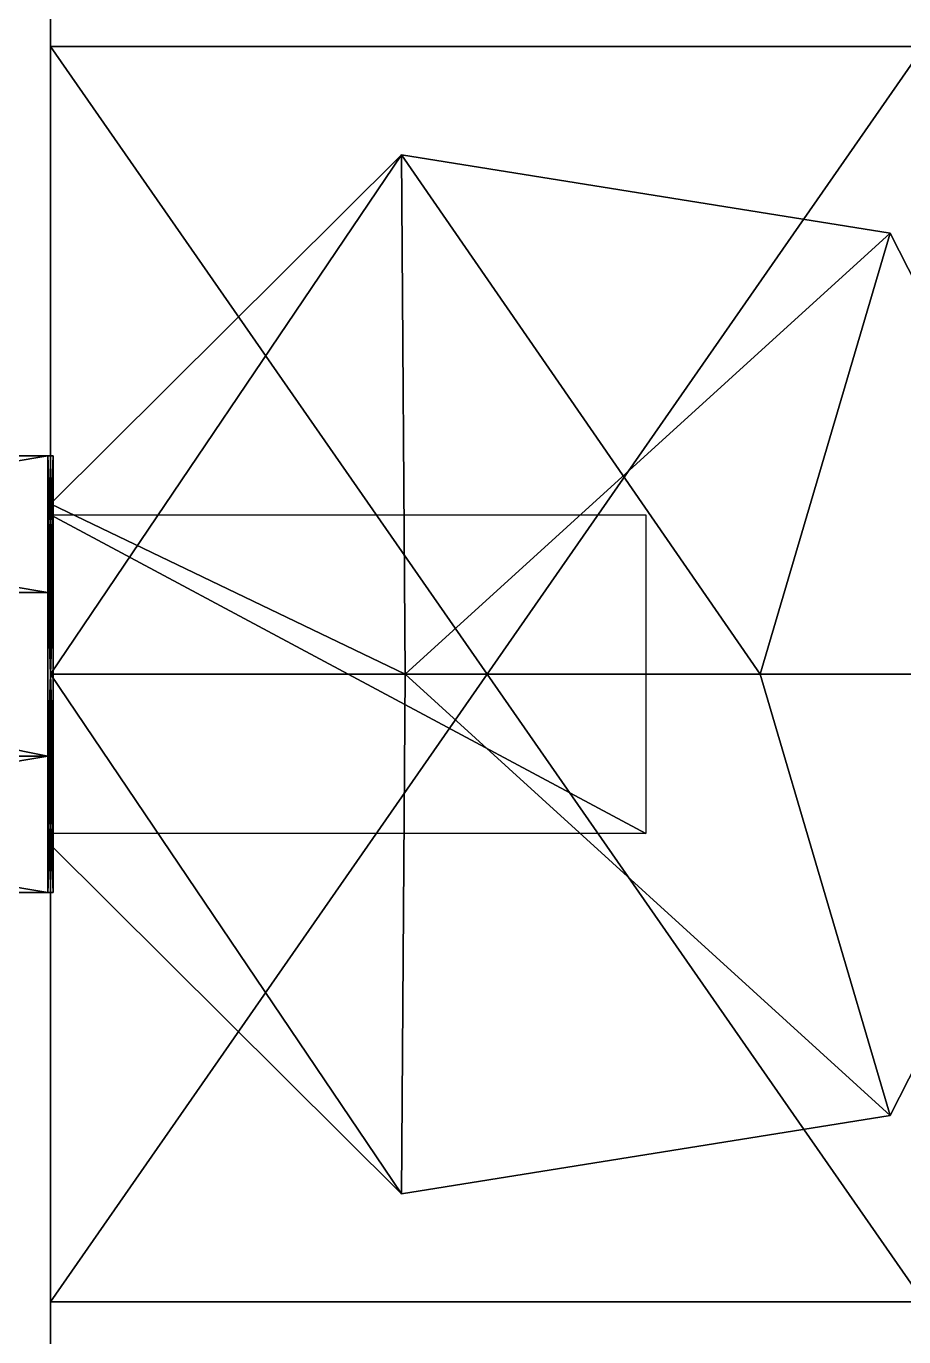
# Model space of a CAD drawing. Extents: x 0 to 2825, y -3457 to 0.
# Drawn here: x 2212.56 to 2228.63, y -2387.14 to -2363.13 of the extents above; entities that cross this region are included whole.
import ezdxf

# ---------------------------------------------------------------- set-up
doc = ezdxf.new("R2010")
doc.units = 0
for name, color, linetype in [('LAYER0', 7, 'CONTINUOUS'), ('LAYER1', 7, 'CONTINUOUS'), ('LAYER326', 7, 'CONTINUOUS'), ('LAYER328', 7, 'CONTINUOUS'), ('LAYER332', 7, 'CONTINUOUS'), ('LAYER334', 7, 'CONTINUOUS'), ('LAYER339', 7, 'CONTINUOUS'), ('LAYER340', 254, 'CONTINUOUS'), ('LAYER348', 7, 'CONTINUOUS'), ('LAYER353', 7, 'CONTINUOUS'), ('LAYER354', 254, 'CONTINUOUS'), ('LAYER36', 253, 'CONTINUOUS'), ('LAYER362', 7, 'CONTINUOUS'), ('LAYER367', 7, 'CONTINUOUS'), ('LAYER368', 254, 'CONTINUOUS')]:
    doc.layers.add(name, color=color, linetype=linetype)

msp = doc.modelspace()

# ---------------------------------------------------------------- linework, layer by layer
at = {"layer": 'LAYER0', "invisible_edges": 1}
for points in [[(2825, 0), (0, -3457), (0, 0), (2825, 0)], [(2825, -3457, 5), (0, 0, 5), (0, -3457, 5), (2825, -3457, 5)], [(0, 0, 5), (2825, -3457, 5), (2825, 0, 5), (0, 0, 5)], [(0, -3457), (2825, 0), (2825, -3457), (0, -3457)]]:
    msp.add_3dface(points, dxfattribs=at)
at = {"layer": 'LAYER326', "invisible_edges": 1}
for points in [[(2627, -2132, 85), (2213, -2432, 85), (2213, -2132, 85), (2627, -2132, 85)], [(2213, -2432, 85), (2627, -2132, 85), (2627, -2432, 85), (2213, -2432, 85)], [(2213, -2132, 103), (2213, -2432, 85), (2213, -2432, 103), (2213, -2132, 103)], [(2213, -2432, 85), (2213, -2132, 103), (2213, -2132, 85), (2213, -2432, 85)], [(2627, -2432, 103), (2213, -2132, 103), (2213, -2432, 103), (2627, -2432, 103)], [(2213, -2132, 103), (2627, -2432, 103), (2627, -2132, 103), (2213, -2132, 103)]]:
    msp.add_3dface(points, dxfattribs=at)
at = {"layer": 'LAYER328', "invisible_edges": 1}
for points in [[(2195, -2132, 5), (2213, -2432, 5), (2195, -2432, 5), (2195, -2132, 5)], [(2213, -2432, 5), (2195, -2132, 5), (2213, -2132, 5), (2213, -2432, 5)], [(2213, -2132, 835), (2195, -2432, 835), (2213, -2432, 835), (2213, -2132, 835)], [(2195, -2432, 835), (2213, -2132, 835), (2195, -2132, 835), (2195, -2432, 835)], [(2213, -2132, 835), (2213, -2432, 5), (2213, -2132, 5), (2213, -2132, 835)], [(2213, -2432, 5), (2213, -2132, 835), (2213, -2432, 835), (2213, -2432, 5)]]:
    msp.add_3dface(points, dxfattribs=at)
at = {"layer": 'LAYER332', "invisible_edges": 1}
for points in [[(2627, -2351, 816.5), (2213, -2431, 816.5), (2213, -2351, 816.5), (2627, -2351, 816.5)], [(2213, -2431, 816.5), (2627, -2351, 816.5), (2627, -2431, 816.5), (2213, -2431, 816.5)], [(2213, -2351, 834.5), (2213, -2431, 816.5), (2213, -2431, 834.5), (2213, -2351, 834.5)], [(2213, -2431, 816.5), (2213, -2351, 834.5), (2213, -2351, 816.5), (2213, -2431, 816.5)], [(2627, -2431, 834.5), (2213, -2351, 834.5), (2213, -2431, 834.5), (2627, -2431, 834.5)], [(2213, -2351, 834.5), (2627, -2431, 834.5), (2627, -2351, 834.5), (2213, -2351, 834.5)]]:
    msp.add_3dface(points, dxfattribs=at)
at = {"layer": 'LAYER334', "invisible_edges": 1}
for points in [[(2213, -2156.6, 268), (2627, -2412, 268), (2627, -2156.6, 268), (2213, -2156.6, 268)], [(2627, -2412, 268), (2213, -2156.6, 268), (2213, -2412, 268), (2627, -2412, 268)], [(2213, -2156.6, 268), (2213, -2412, 250), (2213, -2412, 268), (2213, -2156.6, 268)], [(2213, -2412, 250), (2213, -2156.6, 268), (2213, -2156.6, 250), (2213, -2412, 250)], [(2213, -2412, 250), (2627, -2156.6, 250), (2627, -2412, 250), (2213, -2412, 250)], [(2627, -2156.6, 250), (2213, -2412, 250), (2213, -2156.6, 250), (2627, -2156.6, 250)]]:
    msp.add_3dface(points, dxfattribs=at)
at = {"layer": 'LAYER339'}
for points in [[(2213, -2363.5, 248.01), (2229, -2386.5, 248.01), (2213, -2386.5, 248.01), (2213, -2363.5, 248.01)], [(2229, -2363.5, 248.01), (2229, -2386.5, 248.01), (2213, -2363.5, 248.01), (2229, -2363.5, 248.01)], [(2213, -2363.5, 250), (2229, -2386.5, 250), (2213, -2386.5, 250), (2213, -2363.5, 250)], [(2229, -2363.5, 250), (2229, -2386.5, 250), (2213, -2363.5, 250), (2229, -2363.5, 250)], [(2229, -2363.5, 250), (2213, -2363.5, 248.01), (2229, -2363.5, 248.01), (2229, -2363.5, 250)], [(2213, -2363.5, 250), (2213, -2363.5, 248.01), (2229, -2363.5, 250), (2213, -2363.5, 250)], [(2213, -2386.5, 248.01), (2213, -2363.5, 250), (2213, -2363.5, 248.01), (2213, -2386.5, 248.01)], [(2213, -2386.5, 250), (2213, -2363.5, 250), (2213, -2386.5, 248.01), (2213, -2386.5, 250)], [(2229, -2386.5, 248.01), (2213, -2363.5, 248.01), (2229, -2363.5, 248.01), (2229, -2386.5, 248.01)], [(2213, -2386.5, 248.01), (2213, -2363.5, 248.01), (2229, -2386.5, 248.01), (2213, -2386.5, 248.01)], [(2213, -2363.5, 248.01), (2229, -2363.5, 250), (2229, -2363.5, 248.01), (2213, -2363.5, 248.01)], [(2213, -2363.5, 250), (2229, -2363.5, 250), (2213, -2363.5, 248.01), (2213, -2363.5, 250)], [(2213, -2363.5, 248.01), (2213, -2386.5, 250), (2213, -2386.5, 248.01), (2213, -2363.5, 248.01)], [(2213, -2363.5, 250), (2213, -2386.5, 250), (2213, -2363.5, 248.01), (2213, -2363.5, 250)], [(2229, -2363.5, 250), (2213, -2386.5, 250), (2229, -2386.5, 250), (2229, -2363.5, 250)], [(2213, -2363.5, 250), (2213, -2386.5, 250), (2229, -2363.5, 250), (2213, -2363.5, 250)], [(2213, -2371.877, 264), (2219.5, -2375, 264), (2219.431, -2365.482, 264), (2213, -2371.877, 264)], [(2219.431, -2365.482, 250), (2213, -2371.877, 264), (2219.431, -2365.482, 264), (2219.431, -2365.482, 250)], [(2213, -2371.877, 250), (2213, -2371.877, 264), (2219.431, -2365.482, 250), (2213, -2371.877, 250)], [(2219.431, -2365.482, 250), (2213, -2371.877, 264), (2213, -2371.877, 250), (2219.431, -2365.482, 250)], [(2219.431, -2365.482, 264), (2213, -2371.877, 264), (2219.431, -2365.482, 250), (2219.431, -2365.482, 264)], [(2213, -2375, 264), (2219.431, -2365.482, 264), (2219.5, -2375, 264), (2213, -2375, 264)], [(2213, -2371.877, 264), (2219.431, -2365.482, 264), (2213, -2375, 264), (2213, -2371.877, 264)], [(2219.431, -2365.482, 264), (2226, -2375, 264), (2228.387, -2366.917, 264), (2219.431, -2365.482, 264)], [(2219.5, -2375, 264), (2226, -2375, 264), (2219.431, -2365.482, 264), (2219.5, -2375, 264)], [(2228.387, -2366.917, 250), (2219.431, -2365.482, 264), (2228.387, -2366.917, 264), (2228.387, -2366.917, 250)], [(2219.431, -2365.482, 250), (2219.431, -2365.482, 264), (2228.387, -2366.917, 250), (2219.431, -2365.482, 250)], [(2228.387, -2366.917, 250), (2219.431, -2365.482, 264), (2219.431, -2365.482, 250), (2228.387, -2366.917, 250)], [(2228.387, -2366.917, 264), (2219.431, -2365.482, 264), (2228.387, -2366.917, 250), (2228.387, -2366.917, 264)], [(2219.431, -2365.482, 264), (2228.387, -2366.917, 264), (2219.5, -2375, 264), (2219.431, -2365.482, 264)], [(2219.5, -2375, 264), (2228.387, -2366.917, 264), (2226, -2375, 264), (2219.5, -2375, 264)], [(2228.387, -2366.917, 264), (2226, -2375, 264), (2232.5, -2375, 264), (2228.387, -2366.917, 264)], [(2228.387, -2366.917, 264), (2232.5, -2375, 264), (2226, -2375, 264), (2228.387, -2366.917, 264)], [(2232.5, -2375, 250), (2228.387, -2366.917, 264), (2232.5, -2375, 264), (2232.5, -2375, 250)], [(2228.387, -2366.917, 250), (2228.387, -2366.917, 264), (2232.5, -2375, 250), (2228.387, -2366.917, 250)], [(2232.5, -2375, 250), (2228.387, -2366.917, 264), (2228.387, -2366.917, 250), (2232.5, -2375, 250)], [(2232.5, -2375, 264), (2228.387, -2366.917, 264), (2232.5, -2375, 250), (2232.5, -2375, 264)], [(2213, -2378.123, 264), (2213, -2371.877, 250), (2213, -2378.123, 250), (2213, -2378.123, 264)], [(2213, -2371.877, 264), (2213, -2371.877, 250), (2213, -2378.123, 264), (2213, -2371.877, 264)], [(2213, -2375, 264), (2219.5, -2375, 264), (2213, -2371.877, 264), (2213, -2375, 264)], [(2213, -2371.877, 250), (2213, -2378.123, 264), (2213, -2378.123, 250), (2213, -2371.877, 250)], [(2213, -2371.877, 264), (2213, -2378.123, 264), (2213, -2371.877, 250), (2213, -2371.877, 264)], [(2223.908, -2377.92, 248), (2213, -2372.08, 248), (2223.908, -2372.08, 248), (2223.908, -2377.92, 248)], [(2213, -2377.92, 248), (2213, -2372.08, 248), (2223.908, -2377.92, 248), (2213, -2377.92, 248)], [(2213, -2375, 264), (2219.431, -2384.518, 264), (2219.5, -2375, 264), (2213, -2375, 264)], [(2213, -2378.123, 264), (2219.431, -2384.518, 264), (2213, -2375, 264), (2213, -2378.123, 264)], [(2213, -2375, 264), (2219.431, -2384.518, 264), (2219.5, -2375, 264), (2213, -2375, 264)], [(2213, -2378.123, 264), (2219.431, -2384.518, 264), (2213, -2375, 264), (2213, -2378.123, 264)], [(2219.431, -2384.518, 264), (2228.387, -2383.083, 264), (2219.5, -2375, 264), (2219.431, -2384.518, 264)], [(2219.431, -2384.518, 264), (2228.387, -2383.083, 264), (2219.5, -2375, 264), (2219.431, -2384.518, 264)], [(2219.5, -2375, 264), (2228.387, -2383.083, 264), (2226, -2375, 264), (2219.5, -2375, 264)], [(2219.5, -2375, 264), (2228.387, -2383.083, 264), (2226, -2375, 264), (2219.5, -2375, 264)], [(2226, -2375, 264), (2228.387, -2383.083, 264), (2232.5, -2375, 264), (2226, -2375, 264)], [(2228.387, -2383.083, 264), (2232.5, -2375, 264), (2226, -2375, 264), (2228.387, -2383.083, 264)], [(2232.5, -2375, 264), (2228.387, -2383.083, 250), (2232.5, -2375, 250), (2232.5, -2375, 264)], [(2228.387, -2383.083, 264), (2228.387, -2383.083, 250), (2232.5, -2375, 264), (2228.387, -2383.083, 264)], [(2228.387, -2383.083, 250), (2232.5, -2375, 264), (2232.5, -2375, 250), (2228.387, -2383.083, 250)], [(2228.387, -2383.083, 264), (2232.5, -2375, 264), (2228.387, -2383.083, 250), (2228.387, -2383.083, 264)], [(2219.431, -2384.518, 250), (2213, -2378.123, 264), (2213, -2378.123, 250), (2219.431, -2384.518, 250)], [(2219.431, -2384.518, 264), (2213, -2378.123, 264), (2219.431, -2384.518, 250), (2219.431, -2384.518, 264)], [(2213, -2378.123, 250), (2219.431, -2384.518, 264), (2219.431, -2384.518, 250), (2213, -2378.123, 250)], [(2213, -2378.123, 264), (2219.431, -2384.518, 264), (2213, -2378.123, 250), (2213, -2378.123, 264)], [(2228.387, -2383.083, 264), (2219.431, -2384.518, 250), (2228.387, -2383.083, 250), (2228.387, -2383.083, 264)], [(2219.431, -2384.518, 264), (2219.431, -2384.518, 250), (2228.387, -2383.083, 264), (2219.431, -2384.518, 264)], [(2219.431, -2384.518, 250), (2228.387, -2383.083, 264), (2228.387, -2383.083, 250), (2219.431, -2384.518, 250)], [(2219.431, -2384.518, 264), (2228.387, -2383.083, 264), (2219.431, -2384.518, 250), (2219.431, -2384.518, 264)], [(2229, -2386.5, 248.01), (2213, -2386.5, 250), (2213, -2386.5, 248.01), (2229, -2386.5, 248.01)], [(2229, -2386.5, 250), (2213, -2386.5, 250), (2229, -2386.5, 248.01), (2229, -2386.5, 250)], [(2213, -2386.5, 250), (2229, -2386.5, 248.01), (2229, -2386.5, 250), (2213, -2386.5, 250)], [(2213, -2386.5, 248.01), (2229, -2386.5, 248.01), (2213, -2386.5, 250), (2213, -2386.5, 248.01)]]:
    msp.add_3dface(points, dxfattribs=at)
at = {"layer": 'LAYER340'}
for points in [[(2212.95, -2373.5, 258.8301), (2198.05, -2371, 255.5), (2198.05, -2373.5, 258.8301), (2212.95, -2373.5, 258.8301)], [(2212.95, -2371, 255.5), (2198.05, -2371, 255.5), (2212.95, -2373.5, 258.8301), (2212.95, -2371, 255.5)], [(2212.95, -2371, 255.5), (2198.05, -2373.5, 252.1699), (2198.05, -2371, 255.5), (2212.95, -2371, 255.5)], [(2212.95, -2373.5, 252.1699), (2198.05, -2373.5, 252.1699), (2212.95, -2371, 255.5), (2212.95, -2373.5, 252.1699)], [(2213.05, -2373.5, 258.8301), (2212.95, -2371, 255.5), (2212.95, -2373.5, 258.8301), (2213.05, -2373.5, 258.8301)], [(2213.05, -2371, 255.5), (2212.95, -2371, 255.5), (2213.05, -2373.5, 258.8301), (2213.05, -2371, 255.5)], [(2213.05, -2371, 255.5), (2212.95, -2373.5, 252.1699), (2212.95, -2371, 255.5), (2213.05, -2371, 255.5)], [(2213.05, -2373.5, 252.1699), (2212.95, -2373.5, 252.1699), (2213.05, -2371, 255.5), (2213.05, -2373.5, 252.1699)], [(2212.95, -2371, 251.5), (2213.05, -2379, 251.5), (2212.95, -2379, 251.5), (2212.95, -2371, 251.5)], [(2213.05, -2371, 251.5), (2213.05, -2379, 251.5), (2212.95, -2371, 251.5), (2213.05, -2371, 251.5)], [(2212.95, -2379, 259.5), (2213.05, -2371, 259.5), (2212.95, -2371, 259.5), (2212.95, -2379, 259.5)], [(2213.05, -2379, 259.5), (2213.05, -2371, 259.5), (2212.95, -2379, 259.5), (2213.05, -2379, 259.5)], [(2212.95, -2371, 251.5), (2213.05, -2371, 259.5), (2213.05, -2371, 251.5), (2212.95, -2371, 251.5)], [(2212.95, -2371, 259.5), (2213.05, -2371, 259.5), (2212.95, -2371, 251.5), (2212.95, -2371, 259.5)], [(2212.95, -2371, 259.5), (2212.95, -2379, 251.5), (2212.95, -2379, 259.5), (2212.95, -2371, 259.5)], [(2212.95, -2371, 251.5), (2212.95, -2379, 251.5), (2212.95, -2371, 259.5), (2212.95, -2371, 251.5)], [(2213.05, -2379, 259.5), (2213.05, -2371, 251.5), (2213.05, -2371, 259.5), (2213.05, -2379, 259.5)], [(2213.05, -2379, 251.5), (2213.05, -2371, 251.5), (2213.05, -2379, 259.5), (2213.05, -2379, 251.5)], [(2198.05, -2373.5, 258.8301), (2212.95, -2376.5, 258.8301), (2212.95, -2373.5, 258.8301), (2198.05, -2373.5, 258.8301)], [(2198.05, -2376.5, 258.8301), (2212.95, -2376.5, 258.8301), (2198.05, -2373.5, 258.8301), (2198.05, -2376.5, 258.8301)], [(2198.05, -2373.5, 252.1699), (2212.95, -2376.5, 252.1699), (2198.05, -2376.5, 252.1699), (2198.05, -2373.5, 252.1699)], [(2212.95, -2373.5, 252.1699), (2212.95, -2376.5, 252.1699), (2198.05, -2373.5, 252.1699), (2212.95, -2373.5, 252.1699)], [(2213.05, -2373.5, 258.8301), (2212.95, -2376.5, 258.8301), (2213.05, -2376.5, 258.8301), (2213.05, -2373.5, 258.8301)], [(2212.95, -2373.5, 258.8301), (2212.95, -2376.5, 258.8301), (2213.05, -2373.5, 258.8301), (2212.95, -2373.5, 258.8301)], [(2212.95, -2373.5, 252.1699), (2213.05, -2376.5, 252.1699), (2212.95, -2376.5, 252.1699), (2212.95, -2373.5, 252.1699)], [(2213.05, -2373.5, 252.1699), (2213.05, -2376.5, 252.1699), (2212.95, -2373.5, 252.1699), (2213.05, -2373.5, 252.1699)], [(2198.05, -2376.5, 258.8301), (2212.95, -2379, 255.5), (2212.95, -2376.5, 258.8301), (2198.05, -2376.5, 258.8301)], [(2198.05, -2379, 255.5), (2212.95, -2379, 255.5), (2198.05, -2376.5, 258.8301), (2198.05, -2379, 255.5)], [(2198.05, -2379, 255.5), (2212.95, -2376.5, 252.1699), (2212.95, -2379, 255.5), (2198.05, -2379, 255.5)], [(2198.05, -2376.5, 252.1699), (2212.95, -2376.5, 252.1699), (2198.05, -2379, 255.5), (2198.05, -2376.5, 252.1699)], [(2212.95, -2376.5, 258.8301), (2213.05, -2379, 255.5), (2213.05, -2376.5, 258.8301), (2212.95, -2376.5, 258.8301)], [(2212.95, -2379, 255.5), (2213.05, -2379, 255.5), (2212.95, -2376.5, 258.8301), (2212.95, -2379, 255.5)], [(2212.95, -2379, 255.5), (2213.05, -2376.5, 252.1699), (2213.05, -2379, 255.5), (2212.95, -2379, 255.5)], [(2212.95, -2376.5, 252.1699), (2213.05, -2376.5, 252.1699), (2212.95, -2379, 255.5), (2212.95, -2376.5, 252.1699)], [(2212.95, -2379, 259.5), (2213.05, -2379, 251.5), (2213.05, -2379, 259.5), (2212.95, -2379, 259.5)], [(2212.95, -2379, 251.5), (2213.05, -2379, 251.5), (2212.95, -2379, 259.5), (2212.95, -2379, 251.5)]]:
    msp.add_3dface(points, dxfattribs=at)
at = {"layer": 'LAYER348', "invisible_edges": 1}
for points in [[(2213, -2156.6, 451), (2627, -2412, 451), (2627, -2156.6, 451), (2213, -2156.6, 451)], [(2627, -2412, 451), (2213, -2156.6, 451), (2213, -2412, 451), (2627, -2412, 451)], [(2213, -2156.6, 451), (2213, -2412, 433), (2213, -2412, 451), (2213, -2156.6, 451)], [(2213, -2412, 433), (2213, -2156.6, 451), (2213, -2156.6, 433), (2213, -2412, 433)], [(2213, -2412, 433), (2627, -2156.6, 433), (2627, -2412, 433), (2213, -2412, 433)], [(2627, -2156.6, 433), (2213, -2412, 433), (2213, -2156.6, 433), (2627, -2156.6, 433)]]:
    msp.add_3dface(points, dxfattribs=at)
at = {"layer": 'LAYER353'}
for points in [[(2213, -2363.5, 431.01), (2229, -2386.5, 431.01), (2213, -2386.5, 431.01), (2213, -2363.5, 431.01)], [(2229, -2363.5, 431.01), (2229, -2386.5, 431.01), (2213, -2363.5, 431.01), (2229, -2363.5, 431.01)], [(2213, -2363.5, 433), (2229, -2386.5, 433), (2213, -2386.5, 433), (2213, -2363.5, 433)], [(2229, -2363.5, 433), (2229, -2386.5, 433), (2213, -2363.5, 433), (2229, -2363.5, 433)], [(2229, -2363.5, 433), (2213, -2363.5, 431.01), (2229, -2363.5, 431.01), (2229, -2363.5, 433)], [(2213, -2363.5, 433), (2213, -2363.5, 431.01), (2229, -2363.5, 433), (2213, -2363.5, 433)], [(2213, -2386.5, 431.01), (2213, -2363.5, 433), (2213, -2363.5, 431.01), (2213, -2386.5, 431.01)], [(2213, -2386.5, 433), (2213, -2363.5, 433), (2213, -2386.5, 431.01), (2213, -2386.5, 433)], [(2229, -2386.5, 431.01), (2213, -2363.5, 431.01), (2229, -2363.5, 431.01), (2229, -2386.5, 431.01)], [(2213, -2386.5, 431.01), (2213, -2363.5, 431.01), (2229, -2386.5, 431.01), (2213, -2386.5, 431.01)], [(2213, -2363.5, 431.01), (2229, -2363.5, 433), (2229, -2363.5, 431.01), (2213, -2363.5, 431.01)], [(2213, -2363.5, 433), (2229, -2363.5, 433), (2213, -2363.5, 431.01), (2213, -2363.5, 433)], [(2213, -2363.5, 431.01), (2213, -2386.5, 433), (2213, -2386.5, 431.01), (2213, -2363.5, 431.01)], [(2213, -2363.5, 433), (2213, -2386.5, 433), (2213, -2363.5, 431.01), (2213, -2363.5, 433)], [(2229, -2363.5, 433), (2213, -2386.5, 433), (2229, -2386.5, 433), (2229, -2363.5, 433)], [(2213, -2363.5, 433), (2213, -2386.5, 433), (2229, -2363.5, 433), (2213, -2363.5, 433)], [(2213, -2371.877, 447), (2219.5, -2375, 447), (2219.431, -2365.482, 447), (2213, -2371.877, 447)], [(2219.431, -2365.482, 433), (2213, -2371.877, 447), (2219.431, -2365.482, 447), (2219.431, -2365.482, 433)], [(2213, -2371.877, 433), (2213, -2371.877, 447), (2219.431, -2365.482, 433), (2213, -2371.877, 433)], [(2219.431, -2365.482, 433), (2213, -2371.877, 447), (2213, -2371.877, 433), (2219.431, -2365.482, 433)], [(2219.431, -2365.482, 447), (2213, -2371.877, 447), (2219.431, -2365.482, 433), (2219.431, -2365.482, 447)], [(2213, -2375, 447), (2219.431, -2365.482, 447), (2219.5, -2375, 447), (2213, -2375, 447)], [(2213, -2371.877, 447), (2219.431, -2365.482, 447), (2213, -2375, 447), (2213, -2371.877, 447)], [(2219.431, -2365.482, 447), (2226, -2375, 447), (2228.387, -2366.917, 447), (2219.431, -2365.482, 447)], [(2219.5, -2375, 447), (2226, -2375, 447), (2219.431, -2365.482, 447), (2219.5, -2375, 447)], [(2228.387, -2366.917, 433), (2219.431, -2365.482, 447), (2228.387, -2366.917, 447), (2228.387, -2366.917, 433)], [(2219.431, -2365.482, 433), (2219.431, -2365.482, 447), (2228.387, -2366.917, 433), (2219.431, -2365.482, 433)], [(2228.387, -2366.917, 433), (2219.431, -2365.482, 447), (2219.431, -2365.482, 433), (2228.387, -2366.917, 433)], [(2228.387, -2366.917, 447), (2219.431, -2365.482, 447), (2228.387, -2366.917, 433), (2228.387, -2366.917, 447)], [(2219.431, -2365.482, 447), (2228.387, -2366.917, 447), (2219.5, -2375, 447), (2219.431, -2365.482, 447)], [(2219.5, -2375, 447), (2228.387, -2366.917, 447), (2226, -2375, 447), (2219.5, -2375, 447)], [(2228.387, -2366.917, 447), (2226, -2375, 447), (2232.5, -2375, 447), (2228.387, -2366.917, 447)], [(2228.387, -2366.917, 447), (2232.5, -2375, 447), (2226, -2375, 447), (2228.387, -2366.917, 447)], [(2232.5, -2375, 433), (2228.387, -2366.917, 447), (2232.5, -2375, 447), (2232.5, -2375, 433)], [(2228.387, -2366.917, 433), (2228.387, -2366.917, 447), (2232.5, -2375, 433), (2228.387, -2366.917, 433)], [(2232.5, -2375, 433), (2228.387, -2366.917, 447), (2228.387, -2366.917, 433), (2232.5, -2375, 433)], [(2232.5, -2375, 447), (2228.387, -2366.917, 447), (2232.5, -2375, 433), (2232.5, -2375, 447)], [(2213, -2378.123, 447), (2213, -2371.877, 433), (2213, -2378.123, 433), (2213, -2378.123, 447)], [(2213, -2371.877, 447), (2213, -2371.877, 433), (2213, -2378.123, 447), (2213, -2371.877, 447)], [(2213, -2375, 447), (2219.5, -2375, 447), (2213, -2371.877, 447), (2213, -2375, 447)], [(2213, -2371.877, 433), (2213, -2378.123, 447), (2213, -2378.123, 433), (2213, -2371.877, 433)], [(2213, -2371.877, 447), (2213, -2378.123, 447), (2213, -2371.877, 433), (2213, -2371.877, 447)], [(2223.908, -2377.92, 431), (2213, -2372.08, 431), (2223.908, -2372.08, 431), (2223.908, -2377.92, 431)], [(2213, -2377.92, 431), (2213, -2372.08, 431), (2223.908, -2377.92, 431), (2213, -2377.92, 431)], [(2213, -2375, 447), (2219.431, -2384.518, 447), (2219.5, -2375, 447), (2213, -2375, 447)], [(2213, -2378.123, 447), (2219.431, -2384.518, 447), (2213, -2375, 447), (2213, -2378.123, 447)], [(2213, -2375, 447), (2219.431, -2384.518, 447), (2219.5, -2375, 447), (2213, -2375, 447)], [(2213, -2378.123, 447), (2219.431, -2384.518, 447), (2213, -2375, 447), (2213, -2378.123, 447)], [(2219.431, -2384.518, 447), (2228.387, -2383.083, 447), (2219.5, -2375, 447), (2219.431, -2384.518, 447)], [(2219.431, -2384.518, 447), (2228.387, -2383.083, 447), (2219.5, -2375, 447), (2219.431, -2384.518, 447)], [(2219.5, -2375, 447), (2228.387, -2383.083, 447), (2226, -2375, 447), (2219.5, -2375, 447)], [(2219.5, -2375, 447), (2228.387, -2383.083, 447), (2226, -2375, 447), (2219.5, -2375, 447)], [(2226, -2375, 447), (2228.387, -2383.083, 447), (2232.5, -2375, 447), (2226, -2375, 447)], [(2228.387, -2383.083, 447), (2232.5, -2375, 447), (2226, -2375, 447), (2228.387, -2383.083, 447)], [(2232.5, -2375, 447), (2228.387, -2383.083, 433), (2232.5, -2375, 433), (2232.5, -2375, 447)], [(2228.387, -2383.083, 447), (2228.387, -2383.083, 433), (2232.5, -2375, 447), (2228.387, -2383.083, 447)], [(2228.387, -2383.083, 433), (2232.5, -2375, 447), (2232.5, -2375, 433), (2228.387, -2383.083, 433)], [(2228.387, -2383.083, 447), (2232.5, -2375, 447), (2228.387, -2383.083, 433), (2228.387, -2383.083, 447)], [(2219.431, -2384.518, 433), (2213, -2378.123, 447), (2213, -2378.123, 433), (2219.431, -2384.518, 433)], [(2219.431, -2384.518, 447), (2213, -2378.123, 447), (2219.431, -2384.518, 433), (2219.431, -2384.518, 447)], [(2213, -2378.123, 433), (2219.431, -2384.518, 447), (2219.431, -2384.518, 433), (2213, -2378.123, 433)], [(2213, -2378.123, 447), (2219.431, -2384.518, 447), (2213, -2378.123, 433), (2213, -2378.123, 447)], [(2228.387, -2383.083, 447), (2219.431, -2384.518, 433), (2228.387, -2383.083, 433), (2228.387, -2383.083, 447)], [(2219.431, -2384.518, 447), (2219.431, -2384.518, 433), (2228.387, -2383.083, 447), (2219.431, -2384.518, 447)], [(2219.431, -2384.518, 433), (2228.387, -2383.083, 447), (2228.387, -2383.083, 433), (2219.431, -2384.518, 433)], [(2219.431, -2384.518, 447), (2228.387, -2383.083, 447), (2219.431, -2384.518, 433), (2219.431, -2384.518, 447)], [(2229, -2386.5, 431.01), (2213, -2386.5, 433), (2213, -2386.5, 431.01), (2229, -2386.5, 431.01)], [(2229, -2386.5, 433), (2213, -2386.5, 433), (2229, -2386.5, 431.01), (2229, -2386.5, 433)], [(2213, -2386.5, 433), (2229, -2386.5, 431.01), (2229, -2386.5, 433), (2213, -2386.5, 433)], [(2213, -2386.5, 431.01), (2229, -2386.5, 431.01), (2213, -2386.5, 433), (2213, -2386.5, 431.01)]]:
    msp.add_3dface(points, dxfattribs=at)
at = {"layer": 'LAYER354'}
for points in [[(2212.95, -2373.5, 441.8301), (2198.05, -2371, 438.5), (2198.05, -2373.5, 441.8301), (2212.95, -2373.5, 441.8301)], [(2212.95, -2371, 438.5), (2198.05, -2371, 438.5), (2212.95, -2373.5, 441.8301), (2212.95, -2371, 438.5)], [(2212.95, -2371, 438.5), (2198.05, -2373.5, 435.1699), (2198.05, -2371, 438.5), (2212.95, -2371, 438.5)], [(2212.95, -2373.5, 435.1699), (2198.05, -2373.5, 435.1699), (2212.95, -2371, 438.5), (2212.95, -2373.5, 435.1699)], [(2213.05, -2373.5, 441.8301), (2212.95, -2371, 438.5), (2212.95, -2373.5, 441.8301), (2213.05, -2373.5, 441.8301)], [(2213.05, -2371, 438.5), (2212.95, -2371, 438.5), (2213.05, -2373.5, 441.8301), (2213.05, -2371, 438.5)], [(2213.05, -2371, 438.5), (2212.95, -2373.5, 435.1699), (2212.95, -2371, 438.5), (2213.05, -2371, 438.5)], [(2213.05, -2373.5, 435.1699), (2212.95, -2373.5, 435.1699), (2213.05, -2371, 438.5), (2213.05, -2373.5, 435.1699)], [(2212.95, -2371, 434.5), (2213.05, -2379, 434.5), (2212.95, -2379, 434.5), (2212.95, -2371, 434.5)], [(2213.05, -2371, 434.5), (2213.05, -2379, 434.5), (2212.95, -2371, 434.5), (2213.05, -2371, 434.5)], [(2212.95, -2379, 442.5), (2213.05, -2371, 442.5), (2212.95, -2371, 442.5), (2212.95, -2379, 442.5)], [(2213.05, -2379, 442.5), (2213.05, -2371, 442.5), (2212.95, -2379, 442.5), (2213.05, -2379, 442.5)], [(2212.95, -2371, 434.5), (2213.05, -2371, 442.5), (2213.05, -2371, 434.5), (2212.95, -2371, 434.5)], [(2212.95, -2371, 442.5), (2213.05, -2371, 442.5), (2212.95, -2371, 434.5), (2212.95, -2371, 442.5)], [(2212.95, -2371, 442.5), (2212.95, -2379, 434.5), (2212.95, -2379, 442.5), (2212.95, -2371, 442.5)], [(2212.95, -2371, 434.5), (2212.95, -2379, 434.5), (2212.95, -2371, 442.5), (2212.95, -2371, 434.5)], [(2213.05, -2379, 442.5), (2213.05, -2371, 434.5), (2213.05, -2371, 442.5), (2213.05, -2379, 442.5)], [(2213.05, -2379, 434.5), (2213.05, -2371, 434.5), (2213.05, -2379, 442.5), (2213.05, -2379, 434.5)], [(2198.05, -2373.5, 441.8301), (2212.95, -2376.5, 441.8301), (2212.95, -2373.5, 441.8301), (2198.05, -2373.5, 441.8301)], [(2198.05, -2376.5, 441.8301), (2212.95, -2376.5, 441.8301), (2198.05, -2373.5, 441.8301), (2198.05, -2376.5, 441.8301)], [(2198.05, -2373.5, 435.1699), (2212.95, -2376.5, 435.1699), (2198.05, -2376.5, 435.1699), (2198.05, -2373.5, 435.1699)], [(2212.95, -2373.5, 435.1699), (2212.95, -2376.5, 435.1699), (2198.05, -2373.5, 435.1699), (2212.95, -2373.5, 435.1699)], [(2213.05, -2373.5, 441.8301), (2212.95, -2376.5, 441.8301), (2213.05, -2376.5, 441.8301), (2213.05, -2373.5, 441.8301)], [(2212.95, -2373.5, 441.8301), (2212.95, -2376.5, 441.8301), (2213.05, -2373.5, 441.8301), (2212.95, -2373.5, 441.8301)], [(2212.95, -2373.5, 435.1699), (2213.05, -2376.5, 435.1699), (2212.95, -2376.5, 435.1699), (2212.95, -2373.5, 435.1699)], [(2213.05, -2373.5, 435.1699), (2213.05, -2376.5, 435.1699), (2212.95, -2373.5, 435.1699), (2213.05, -2373.5, 435.1699)], [(2198.05, -2376.5, 441.8301), (2212.95, -2379, 438.5), (2212.95, -2376.5, 441.8301), (2198.05, -2376.5, 441.8301)], [(2198.05, -2379, 438.5), (2212.95, -2379, 438.5), (2198.05, -2376.5, 441.8301), (2198.05, -2379, 438.5)], [(2198.05, -2379, 438.5), (2212.95, -2376.5, 435.1699), (2212.95, -2379, 438.5), (2198.05, -2379, 438.5)], [(2198.05, -2376.5, 435.1699), (2212.95, -2376.5, 435.1699), (2198.05, -2379, 438.5), (2198.05, -2376.5, 435.1699)], [(2212.95, -2376.5, 441.8301), (2213.05, -2379, 438.5), (2213.05, -2376.5, 441.8301), (2212.95, -2376.5, 441.8301)], [(2212.95, -2379, 438.5), (2213.05, -2379, 438.5), (2212.95, -2376.5, 441.8301), (2212.95, -2379, 438.5)], [(2212.95, -2379, 438.5), (2213.05, -2376.5, 435.1699), (2213.05, -2379, 438.5), (2212.95, -2379, 438.5)], [(2212.95, -2376.5, 435.1699), (2213.05, -2376.5, 435.1699), (2212.95, -2379, 438.5), (2212.95, -2376.5, 435.1699)], [(2212.95, -2379, 442.5), (2213.05, -2379, 434.5), (2213.05, -2379, 442.5), (2212.95, -2379, 442.5)], [(2212.95, -2379, 434.5), (2213.05, -2379, 434.5), (2212.95, -2379, 442.5), (2212.95, -2379, 434.5)]]:
    msp.add_3dface(points, dxfattribs=at)
at = {"layer": 'LAYER36', "invisible_edges": 1}
for points in [[(2675, -2452, 835), (2175, -150, 835), (2675, -150, 835), (2675, -2452, 835)], [(2175, -150, 835), (2675, -2452, 835), (2175, -2452, 835), (2175, -150, 835)], [(2175, -2452, 853), (2675, -150, 853), (2175, -150, 853), (2175, -2452, 853)], [(2675, -150, 853), (2175, -2452, 853), (2675, -2452, 853), (2675, -150, 853)]]:
    msp.add_3dface(points, dxfattribs=at)
at = {"layer": 'LAYER362', "invisible_edges": 1}
for points in [[(2213, -2156.6, 634), (2627, -2412, 634), (2627, -2156.6, 634), (2213, -2156.6, 634)], [(2627, -2412, 634), (2213, -2156.6, 634), (2213, -2412, 634), (2627, -2412, 634)], [(2213, -2156.6, 634), (2213, -2412, 616), (2213, -2412, 634), (2213, -2156.6, 634)], [(2213, -2412, 616), (2213, -2156.6, 634), (2213, -2156.6, 616), (2213, -2412, 616)], [(2213, -2412, 616), (2627, -2156.6, 616), (2627, -2412, 616), (2213, -2412, 616)], [(2627, -2156.6, 616), (2213, -2412, 616), (2213, -2156.6, 616), (2627, -2156.6, 616)]]:
    msp.add_3dface(points, dxfattribs=at)
at = {"layer": 'LAYER367'}
for points in [[(2213, -2363.5, 614.01), (2229, -2386.5, 614.01), (2213, -2386.5, 614.01), (2213, -2363.5, 614.01)], [(2229, -2363.5, 614.01), (2229, -2386.5, 614.01), (2213, -2363.5, 614.01), (2229, -2363.5, 614.01)], [(2213, -2363.5, 616), (2229, -2386.5, 616), (2213, -2386.5, 616), (2213, -2363.5, 616)], [(2229, -2363.5, 616), (2229, -2386.5, 616), (2213, -2363.5, 616), (2229, -2363.5, 616)], [(2229, -2363.5, 616), (2213, -2363.5, 614.01), (2229, -2363.5, 614.01), (2229, -2363.5, 616)], [(2213, -2363.5, 616), (2213, -2363.5, 614.01), (2229, -2363.5, 616), (2213, -2363.5, 616)], [(2213, -2386.5, 614.01), (2213, -2363.5, 616), (2213, -2363.5, 614.01), (2213, -2386.5, 614.01)], [(2213, -2386.5, 616), (2213, -2363.5, 616), (2213, -2386.5, 614.01), (2213, -2386.5, 616)], [(2229, -2386.5, 614.01), (2213, -2363.5, 614.01), (2229, -2363.5, 614.01), (2229, -2386.5, 614.01)], [(2213, -2386.5, 614.01), (2213, -2363.5, 614.01), (2229, -2386.5, 614.01), (2213, -2386.5, 614.01)], [(2213, -2363.5, 614.01), (2229, -2363.5, 616), (2229, -2363.5, 614.01), (2213, -2363.5, 614.01)], [(2213, -2363.5, 616), (2229, -2363.5, 616), (2213, -2363.5, 614.01), (2213, -2363.5, 616)], [(2213, -2363.5, 614.01), (2213, -2386.5, 616), (2213, -2386.5, 614.01), (2213, -2363.5, 614.01)], [(2213, -2363.5, 616), (2213, -2386.5, 616), (2213, -2363.5, 614.01), (2213, -2363.5, 616)], [(2229, -2363.5, 616), (2213, -2386.5, 616), (2229, -2386.5, 616), (2229, -2363.5, 616)], [(2213, -2363.5, 616), (2213, -2386.5, 616), (2229, -2363.5, 616), (2213, -2363.5, 616)], [(2213, -2371.877, 630), (2219.5, -2375, 630), (2219.431, -2365.482, 630), (2213, -2371.877, 630)], [(2219.431, -2365.482, 616), (2213, -2371.877, 630), (2219.431, -2365.482, 630), (2219.431, -2365.482, 616)], [(2213, -2371.877, 616), (2213, -2371.877, 630), (2219.431, -2365.482, 616), (2213, -2371.877, 616)], [(2219.431, -2365.482, 616), (2213, -2371.877, 630), (2213, -2371.877, 616), (2219.431, -2365.482, 616)], [(2219.431, -2365.482, 630), (2213, -2371.877, 630), (2219.431, -2365.482, 616), (2219.431, -2365.482, 630)], [(2213, -2375, 630), (2219.431, -2365.482, 630), (2219.5, -2375, 630), (2213, -2375, 630)], [(2213, -2371.877, 630), (2219.431, -2365.482, 630), (2213, -2375, 630), (2213, -2371.877, 630)], [(2219.431, -2365.482, 630), (2226, -2375, 630), (2228.387, -2366.917, 630), (2219.431, -2365.482, 630)], [(2219.5, -2375, 630), (2226, -2375, 630), (2219.431, -2365.482, 630), (2219.5, -2375, 630)], [(2228.387, -2366.917, 616), (2219.431, -2365.482, 630), (2228.387, -2366.917, 630), (2228.387, -2366.917, 616)], [(2219.431, -2365.482, 616), (2219.431, -2365.482, 630), (2228.387, -2366.917, 616), (2219.431, -2365.482, 616)], [(2228.387, -2366.917, 616), (2219.431, -2365.482, 630), (2219.431, -2365.482, 616), (2228.387, -2366.917, 616)], [(2228.387, -2366.917, 630), (2219.431, -2365.482, 630), (2228.387, -2366.917, 616), (2228.387, -2366.917, 630)], [(2219.431, -2365.482, 630), (2228.387, -2366.917, 630), (2219.5, -2375, 630), (2219.431, -2365.482, 630)], [(2219.5, -2375, 630), (2228.387, -2366.917, 630), (2226, -2375, 630), (2219.5, -2375, 630)], [(2228.387, -2366.917, 630), (2226, -2375, 630), (2232.5, -2375, 630), (2228.387, -2366.917, 630)], [(2228.387, -2366.917, 630), (2232.5, -2375, 630), (2226, -2375, 630), (2228.387, -2366.917, 630)], [(2232.5, -2375, 616), (2228.387, -2366.917, 630), (2232.5, -2375, 630), (2232.5, -2375, 616)], [(2228.387, -2366.917, 616), (2228.387, -2366.917, 630), (2232.5, -2375, 616), (2228.387, -2366.917, 616)], [(2232.5, -2375, 616), (2228.387, -2366.917, 630), (2228.387, -2366.917, 616), (2232.5, -2375, 616)], [(2232.5, -2375, 630), (2228.387, -2366.917, 630), (2232.5, -2375, 616), (2232.5, -2375, 630)], [(2213, -2378.123, 630), (2213, -2371.877, 616), (2213, -2378.123, 616), (2213, -2378.123, 630)], [(2213, -2371.877, 630), (2213, -2371.877, 616), (2213, -2378.123, 630), (2213, -2371.877, 630)], [(2213, -2375, 630), (2219.5, -2375, 630), (2213, -2371.877, 630), (2213, -2375, 630)], [(2213, -2371.877, 616), (2213, -2378.123, 630), (2213, -2378.123, 616), (2213, -2371.877, 616)], [(2213, -2371.877, 630), (2213, -2378.123, 630), (2213, -2371.877, 616), (2213, -2371.877, 630)], [(2223.908, -2377.92, 614), (2213, -2372.08, 614), (2223.908, -2372.08, 614), (2223.908, -2377.92, 614)], [(2213, -2377.92, 614), (2213, -2372.08, 614), (2223.908, -2377.92, 614), (2213, -2377.92, 614)], [(2213, -2375, 630), (2219.431, -2384.518, 630), (2219.5, -2375, 630), (2213, -2375, 630)], [(2213, -2378.123, 630), (2219.431, -2384.518, 630), (2213, -2375, 630), (2213, -2378.123, 630)], [(2213, -2375, 630), (2219.431, -2384.518, 630), (2219.5, -2375, 630), (2213, -2375, 630)], [(2213, -2378.123, 630), (2219.431, -2384.518, 630), (2213, -2375, 630), (2213, -2378.123, 630)], [(2219.431, -2384.518, 630), (2228.387, -2383.083, 630), (2219.5, -2375, 630), (2219.431, -2384.518, 630)], [(2219.431, -2384.518, 630), (2228.387, -2383.083, 630), (2219.5, -2375, 630), (2219.431, -2384.518, 630)], [(2219.5, -2375, 630), (2228.387, -2383.083, 630), (2226, -2375, 630), (2219.5, -2375, 630)], [(2219.5, -2375, 630), (2228.387, -2383.083, 630), (2226, -2375, 630), (2219.5, -2375, 630)], [(2226, -2375, 630), (2228.387, -2383.083, 630), (2232.5, -2375, 630), (2226, -2375, 630)], [(2228.387, -2383.083, 630), (2232.5, -2375, 630), (2226, -2375, 630), (2228.387, -2383.083, 630)], [(2232.5, -2375, 630), (2228.387, -2383.083, 616), (2232.5, -2375, 616), (2232.5, -2375, 630)], [(2228.387, -2383.083, 630), (2228.387, -2383.083, 616), (2232.5, -2375, 630), (2228.387, -2383.083, 630)], [(2228.387, -2383.083, 616), (2232.5, -2375, 630), (2232.5, -2375, 616), (2228.387, -2383.083, 616)], [(2228.387, -2383.083, 630), (2232.5, -2375, 630), (2228.387, -2383.083, 616), (2228.387, -2383.083, 630)], [(2219.431, -2384.518, 616), (2213, -2378.123, 630), (2213, -2378.123, 616), (2219.431, -2384.518, 616)], [(2219.431, -2384.518, 630), (2213, -2378.123, 630), (2219.431, -2384.518, 616), (2219.431, -2384.518, 630)], [(2213, -2378.123, 616), (2219.431, -2384.518, 630), (2219.431, -2384.518, 616), (2213, -2378.123, 616)], [(2213, -2378.123, 630), (2219.431, -2384.518, 630), (2213, -2378.123, 616), (2213, -2378.123, 630)], [(2228.387, -2383.083, 630), (2219.431, -2384.518, 616), (2228.387, -2383.083, 616), (2228.387, -2383.083, 630)], [(2219.431, -2384.518, 630), (2219.431, -2384.518, 616), (2228.387, -2383.083, 630), (2219.431, -2384.518, 630)], [(2219.431, -2384.518, 616), (2228.387, -2383.083, 630), (2228.387, -2383.083, 616), (2219.431, -2384.518, 616)], [(2219.431, -2384.518, 630), (2228.387, -2383.083, 630), (2219.431, -2384.518, 616), (2219.431, -2384.518, 630)], [(2229, -2386.5, 614.01), (2213, -2386.5, 616), (2213, -2386.5, 614.01), (2229, -2386.5, 614.01)], [(2229, -2386.5, 616), (2213, -2386.5, 616), (2229, -2386.5, 614.01), (2229, -2386.5, 616)], [(2213, -2386.5, 616), (2229, -2386.5, 614.01), (2229, -2386.5, 616), (2213, -2386.5, 616)], [(2213, -2386.5, 614.01), (2229, -2386.5, 614.01), (2213, -2386.5, 616), (2213, -2386.5, 614.01)]]:
    msp.add_3dface(points, dxfattribs=at)
at = {"layer": 'LAYER368'}
for points in [[(2212.95, -2373.5, 624.8301), (2198.05, -2371, 621.5), (2198.05, -2373.5, 624.8301), (2212.95, -2373.5, 624.8301)], [(2212.95, -2371, 621.5), (2198.05, -2371, 621.5), (2212.95, -2373.5, 624.8301), (2212.95, -2371, 621.5)], [(2212.95, -2371, 621.5), (2198.05, -2373.5, 618.1699), (2198.05, -2371, 621.5), (2212.95, -2371, 621.5)], [(2212.95, -2373.5, 618.1699), (2198.05, -2373.5, 618.1699), (2212.95, -2371, 621.5), (2212.95, -2373.5, 618.1699)], [(2213.05, -2373.5, 624.8301), (2212.95, -2371, 621.5), (2212.95, -2373.5, 624.8301), (2213.05, -2373.5, 624.8301)], [(2213.05, -2371, 621.5), (2212.95, -2371, 621.5), (2213.05, -2373.5, 624.8301), (2213.05, -2371, 621.5)], [(2213.05, -2371, 621.5), (2212.95, -2373.5, 618.1699), (2212.95, -2371, 621.5), (2213.05, -2371, 621.5)], [(2213.05, -2373.5, 618.1699), (2212.95, -2373.5, 618.1699), (2213.05, -2371, 621.5), (2213.05, -2373.5, 618.1699)], [(2212.95, -2371, 617.5), (2213.05, -2379, 617.5), (2212.95, -2379, 617.5), (2212.95, -2371, 617.5)], [(2213.05, -2371, 617.5), (2213.05, -2379, 617.5), (2212.95, -2371, 617.5), (2213.05, -2371, 617.5)], [(2212.95, -2379, 625.5), (2213.05, -2371, 625.5), (2212.95, -2371, 625.5), (2212.95, -2379, 625.5)], [(2213.05, -2379, 625.5), (2213.05, -2371, 625.5), (2212.95, -2379, 625.5), (2213.05, -2379, 625.5)], [(2212.95, -2371, 617.5), (2213.05, -2371, 625.5), (2213.05, -2371, 617.5), (2212.95, -2371, 617.5)], [(2212.95, -2371, 625.5), (2213.05, -2371, 625.5), (2212.95, -2371, 617.5), (2212.95, -2371, 625.5)], [(2212.95, -2371, 625.5), (2212.95, -2379, 617.5), (2212.95, -2379, 625.5), (2212.95, -2371, 625.5)], [(2212.95, -2371, 617.5), (2212.95, -2379, 617.5), (2212.95, -2371, 625.5), (2212.95, -2371, 617.5)], [(2213.05, -2379, 625.5), (2213.05, -2371, 617.5), (2213.05, -2371, 625.5), (2213.05, -2379, 625.5)], [(2213.05, -2379, 617.5), (2213.05, -2371, 617.5), (2213.05, -2379, 625.5), (2213.05, -2379, 617.5)], [(2198.05, -2373.5, 624.8301), (2212.95, -2376.5, 624.8301), (2212.95, -2373.5, 624.8301), (2198.05, -2373.5, 624.8301)], [(2198.05, -2376.5, 624.8301), (2212.95, -2376.5, 624.8301), (2198.05, -2373.5, 624.8301), (2198.05, -2376.5, 624.8301)], [(2198.05, -2373.5, 618.1699), (2212.95, -2376.5, 618.1699), (2198.05, -2376.5, 618.1699), (2198.05, -2373.5, 618.1699)], [(2212.95, -2373.5, 618.1699), (2212.95, -2376.5, 618.1699), (2198.05, -2373.5, 618.1699), (2212.95, -2373.5, 618.1699)], [(2213.05, -2373.5, 624.8301), (2212.95, -2376.5, 624.8301), (2213.05, -2376.5, 624.8301), (2213.05, -2373.5, 624.8301)], [(2212.95, -2373.5, 624.8301), (2212.95, -2376.5, 624.8301), (2213.05, -2373.5, 624.8301), (2212.95, -2373.5, 624.8301)], [(2212.95, -2373.5, 618.1699), (2213.05, -2376.5, 618.1699), (2212.95, -2376.5, 618.1699), (2212.95, -2373.5, 618.1699)], [(2213.05, -2373.5, 618.1699), (2213.05, -2376.5, 618.1699), (2212.95, -2373.5, 618.1699), (2213.05, -2373.5, 618.1699)], [(2198.05, -2376.5, 624.8301), (2212.95, -2379, 621.5), (2212.95, -2376.5, 624.8301), (2198.05, -2376.5, 624.8301)], [(2198.05, -2379, 621.5), (2212.95, -2379, 621.5), (2198.05, -2376.5, 624.8301), (2198.05, -2379, 621.5)], [(2198.05, -2379, 621.5), (2212.95, -2376.5, 618.1699), (2212.95, -2379, 621.5), (2198.05, -2379, 621.5)], [(2198.05, -2376.5, 618.1699), (2212.95, -2376.5, 618.1699), (2198.05, -2379, 621.5), (2198.05, -2376.5, 618.1699)], [(2212.95, -2376.5, 624.8301), (2213.05, -2379, 621.5), (2213.05, -2376.5, 624.8301), (2212.95, -2376.5, 624.8301)], [(2212.95, -2379, 621.5), (2213.05, -2379, 621.5), (2212.95, -2376.5, 624.8301), (2212.95, -2379, 621.5)], [(2212.95, -2379, 621.5), (2213.05, -2376.5, 618.1699), (2213.05, -2379, 621.5), (2212.95, -2379, 621.5)], [(2212.95, -2376.5, 618.1699), (2213.05, -2376.5, 618.1699), (2212.95, -2379, 621.5), (2212.95, -2376.5, 618.1699)], [(2212.95, -2379, 625.5), (2213.05, -2379, 617.5), (2213.05, -2379, 625.5), (2212.95, -2379, 625.5)], [(2212.95, -2379, 617.5), (2213.05, -2379, 617.5), (2212.95, -2379, 625.5), (2212.95, -2379, 617.5)]]:
    msp.add_3dface(points, dxfattribs=at)

# ---------------------------------------------------------------- meshes
at = {"layer": 'LAYER1'}
mesh = msp.add_polymesh((5, 2), dxfattribs=at)
for k, corner in enumerate([(2675, -150, 2599), (150, -150, 2599), (2675, -3307, 2599), (2675, -150, 2599), (150, -3307, 2599), (2675, -3307, 2599), (150, -150, 2599), (150, -3307, 2599), (0, 0, 2599), (0, -3457, 2599)]):
    mesh.set_mesh_vertex(divmod(k, 2), corner)

doc.saveas('drawing.dxf')
